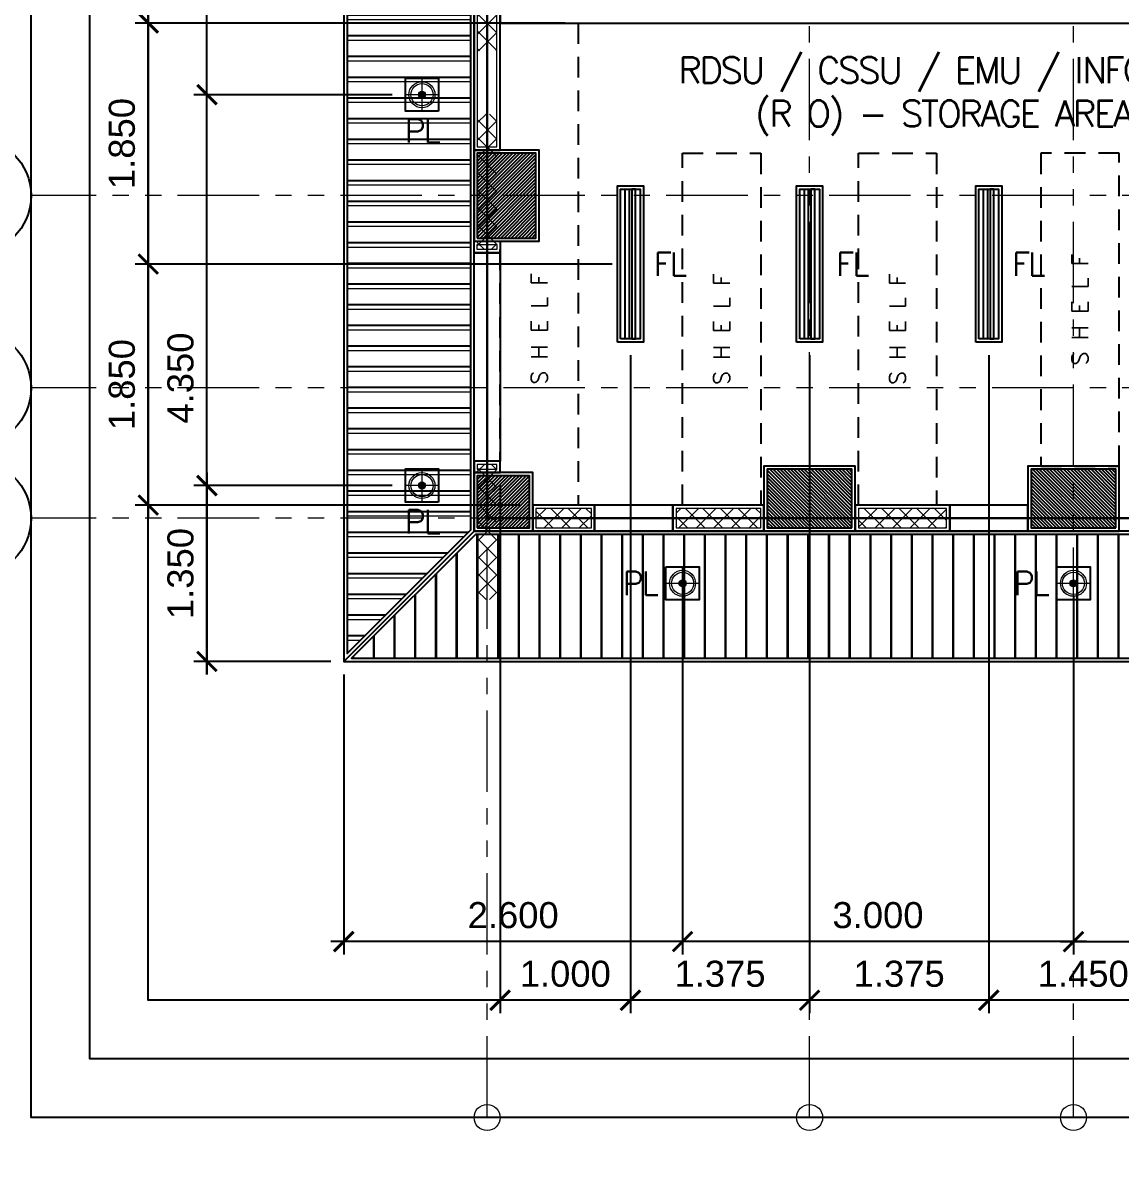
# Model space of a CAD drawing. Header units: metres. Extents: x -12400 to 1, y 0 to 106422.
# Drawn here: x -12166.52 to -12158.09, y 106331.7 to 106340.54 of the extents above; entities that cross this region are included whole.
import ezdxf
from ezdxf.enums import TextEntityAlignment as Align

# ---------------------------------------------------------------- set-up
doc = ezdxf.new("R2010")
doc.units = ezdxf.units.M
doc.header["$PDMODE"] = 35
for name, pattern in [('CENTER', [2, 1.25, -0.25, 0.25, -0.25]), ('HIDDEN2', [4.762499999999999, 3.175, -1.5875]), ('PHANTOM2', [1.25, 0.625, -0.125, 0.125, -0.125, 0.125, -0.125])]:
    doc.linetypes.add(name, pattern=pattern)
for name, color, linetype, lineweight in [('0.1', 1, 'Continuous', 9), ('A-DIM-100', 8, 'Continuous', 0), ('DIM 001', 251, 'Continuous', 13), ('HATCH', 250, 'Continuous', 5), ('LAYOUT', 1, 'Continuous', 20), ('LF 001', 51, 'Continuous', 20)]:
    doc.layers.add(name, color=color, linetype=linetype, lineweight=lineweight)
for name, color, linetype in [('E_FIX_LIGHT1', 2, 'Continuous'), ('lighting', 1, 'Continuous'), ('S-GRID', 155, 'Continuous'), ('stone', 15, 'Continuous'), ('txt', 2, 'Continuous'), ('WALL', 7, 'Continuous')]:
    doc.layers.add(name, color=color, linetype=linetype)
doc.layers.add('GUIDELINES', color=206, linetype='Continuous', plot=False)
doc.styles.add('DIMTXT-100', font='arial.ttf')
doc.styles.add('sans serif', font='sanssb__.ttf')
doc.styles.add('swis721', font='swiss.ttf')
doc.styles.add('T.25', font='romans.shx', dxfattribs={"height": 0.2})
doc.dimstyles.new('D-100', dxfattribs={"dimtxt": 0.2, "dimasz": 0.15, "dimexe": 0.1, "dimexo": 0.1, "dimgap": 0.1, "dimtad": 1, "dimdec": 3, "dimzin": 4, "dimdsep": 46, "dimtxsty": 'DIMTXT-100', "dimblk": 'ARCHTICK', "dimcen": 0.2, "dimdle": 0.1, "dimclrd": 8, "dimclre": 8, "dimclrt": 2, "dimadec": 0, "dimazin": 1, "dimtfac": 1, "dimtdec": 3, "dimtofl": 0, "dimtmove": 2, "dimatfit": 3, "dimfxl": 1, "dimarcsym": 0})
doc.dimstyles.new('DIM 200', dxfattribs={"dimtxt": 200, "dimasz": 1, "dimexe": 0, "dimexo": 40, "dimgap": 50, "dimtad": 1, "dimtoh": 1, "dimdec": 0, "dimlfac": 2, "dimtxsty": 'swis721', "dimblk": 'CIR', "dimcen": 0, "dimclrd": 155, "dimclre": 155, "dimclrt": 4, "dimadec": 0, "dimazin": 0, "dimtfac": 1, "dimtdec": 0, "dimtix": 1, "dimtmove": 1, "dimatfit": 3, "dimldrblk": 'CIR', "dimfxl": 0, "dimarcsym": 0})

# ---------------------------------------------------------------- blocks, each defined once
blk = doc.blocks.new('CIR')
at = {"color": 4}
blk.add_circle((0, 0), 50, dxfattribs=at)
blk = doc.blocks.new('grid_designation')
blk.add_circle((0, 500), 500)
at = {"color": 3, "style": 'sans serif'}
blk.add_attdef('A', text='', height=471, dxfattribs=at).set_placement((0, 500), align=Align.MIDDLE_CENTER)
blk = doc.blocks.new('A$C1B753C5A')
at = {"layer": 'WALL'}
h = blk.add_hatch(dxfattribs=at)
h.set_pattern_fill('ANSI31', color=250, scale=0.15)
h.set_pattern_definition([(45, (-1494.388102653662, 303.0677240852394), (-0.01325825214724777, 0.01325825214724777), [])])
h.paths.add_polyline_path([(0.4750000000001364, 0.6749999999999545), (0.02500000000009089, 0.6749999999999545), (0.02500000000009095, 0.02499999999997721), (0.4750000000001364, 0.02499999999997721)])
at = {"color": 7}
blk.add_lwpolyline([(0, 0), (0.5000000000002274, 0), (0.5000000000002274, 0.6999999999999318), (0, 0.6999999999999318)], close=True, dxfattribs=at)
at = {"layer": 'stone', "color": 5}
blk.add_lwpolyline([(0.02500000000009095, 0.02499999999997726), (0.4750000000001364, 0.02499999999997726), (0.4750000000001364, 0.6749999999999545), (0.02500000000009095, 0.6749999999999545)], close=True, dxfattribs=at)
blk = doc.blocks.new('COLUMNS2F')
at = {"layer": 'WALL'}
h = blk.add_hatch(dxfattribs=at)
h.set_pattern_fill('ANSI31', color=250, scale=0.15)
h.set_pattern_definition([(45, (-13657.4425179478, 106628.7176805967), (-0.01325825214724777, 0.01325825214724777), [])])
h.paths.add_polyline_path([(-12162.62941529414, 106326.0749565114), (-12163.02941529414, 106326.0749565114), (-12163.02941529414, 106325.6749565114), (-12162.62941529414, 106325.6749565114)])
at = {"color": 7}
blk.add_lwpolyline([(-12163.05441529414, 106325.6499565114), (-12162.60441529414, 106325.6499565114), (-12162.60441529414, 106326.0999565114), (-12163.05441529414, 106326.0999565114)], close=True, dxfattribs=at)
at = {"layer": 'stone', "color": 5}
blk.add_lwpolyline([(-12163.02941529414, 106325.6749565114), (-12162.62941529414, 106325.6749565114), (-12162.62941529414, 106326.0749565114), (-12163.02941529414, 106326.0749565114)], close=True, dxfattribs=at)
blk.add_blockref('A$C1B753C5A', (-12163.05441529414, 106327.8749565114))
at = {"rotation": 90}
for p in [(-12160.12941529414, 106325.6499565114), (-12158.10441529414, 106325.6499565114)]:
    blk.add_blockref('A$C1B753C5A', p, dxfattribs=at)
blk = doc.blocks.new('*U1225')
at = {"layer": 'HATCH'}
h = blk.add_hatch(dxfattribs=at)
h.set_pattern_fill('ANSI37', color=256, scale=0.03, angle=-180)
h.set_pattern_definition([(225, (0.7371153768098129, 0), (0.06735192090801863, -0.06735192090801868), []), (314.9999999999999, (0.7371153768098129, 0), (0.06735192090801868, 0.06735192090801861), [])])
h.paths.add_polyline_path([(0.762115376818544, 0.1749999999883585), (0.762115376818544, 0.02499999999417923), (1.79961537681527, 0.02499999999417923), (1.79961537681527, 0.1749999999883585)])
blk.add_lwpolyline([(0, 0.1999999999825377), (0, 0), (1.824615376809449, 0), (1.824615376809449, 0.1999999999825377)], close=True)
blk.add_lwpolyline([(0.02500000000873115, 0.1749999999883585), (0.02500000000873115, 0.02499999999417923), (1.79961537681527, 0.02499999999417923), (1.79961537681527, 0.1749999999883585)], close=True, dxfattribs=at)
blk = doc.blocks.new('*U613')
at = {"layer": 'HATCH'}
h = blk.add_hatch(dxfattribs=at)
h.set_pattern_fill('ANSI37', color=256, scale=0.03, angle=-180)
h.set_pattern_definition([(225, (-1.000384623513239, 0), (0.06735192090801863, -0.06735192090801868), []), (314.9999999999999, (-1.000384623513239, 0), (0.06735192090801868, 0.06735192090801861), [])])
h.paths.add_polyline_path([(-0.9753846235045076, 0.1749999999883585), (-0.9753846235045076, 0.02499999999417923), (0.06211537649221821, 0.02499999999417923), (0.06211537649221821, 0.1749999999883585)])
blk.add_lwpolyline([(0, 0.1999999999825377), (0, 0), (0.08711537648639744, 0), (0.08711537648639744, 0.1999999999825377)], close=True)
blk.add_lwpolyline([(0.02500000000873115, 0.1749999999883585), (0.02500000000873115, 0.02499999999417923), (0.06211537649221821, 0.02499999999417923), (0.06211537649221821, 0.1749999999883585)], close=True, dxfattribs=at)
blk = doc.blocks.new('*U1760')
at = {"layer": 'HATCH'}
h = blk.add_hatch(dxfattribs=at)
h.set_pattern_fill('ANSI37', color=256, scale=0.03, angle=-180)
h.set_pattern_definition([(225, (-0.6124999999766465, 0), (0.06735192090801863, -0.06735192090801868), []), (314.9999999999999, (-0.6124999999766465, 0), (0.06735192090801868, 0.06735192090801861), [])])
h.paths.add_polyline_path([(0.02500000000873115, 0.1749999999883585), (0.02500000000873115, 0.02499999999417923), (0.4500000000288104, 0.02499999999417923), (0.4500000000288104, 0.1749999999883585)])
blk.add_lwpolyline([(0, 0.1999999999825377), (0, 0), (0.4750000000229896, 0), (0.4750000000229896, 0.1999999999825377)], close=True)
blk.add_lwpolyline([(0.02500000000873115, 0.1749999999883585), (0.02500000000873115, 0.02499999999417923), (0.4500000000288104, 0.02499999999417923), (0.4500000000288104, 0.1749999999883585)], close=True, dxfattribs=at)
blk = doc.blocks.new('*U1025')
at = {"layer": 'HATCH'}
h = blk.add_hatch(dxfattribs=at)
h.set_pattern_fill('ANSI31', color=256, scale=0.015, angle=45)
h.set_pattern_definition([(90, (12098.87419102852, -106406.4165946045), (-0.04762500000000001, 0), [])])
h.paths.add_polyline_path([(6.512500000017099, 0.1499999999796273), (6.512500000017099, 0), (7.600000000016735, 0), (7.600000000016735, 0.1499999999796273)])
at = {"color": 3}
blk.add_lwpolyline([(7.600000000016735, 0), (7.600000000016735, 0.1499999999796273), (0, 0.1499999999796273), (0, 0)], close=True, dxfattribs=at)
blk = doc.blocks.new('*U1759')
at = {"layer": 'HATCH'}
h = blk.add_hatch(dxfattribs=at)
h.set_pattern_fill('ANSI37', color=256, scale=0.03, angle=-180)
h.set_pattern_definition([(225, (-0.3874999999763511, 0), (0.06735192090801863, -0.06735192090801868), []), (314.9999999999999, (-0.3874999999763511, 0), (0.06735192090801868, 0.06735192090801861), [])])
h.paths.add_polyline_path([(0.02500000000873115, 0.1749999999883585), (0.02500000000873115, 0.02499999999417923), (0.6750000000291058, 0.02499999999417923), (0.6750000000291058, 0.1749999999883585)])
blk.add_lwpolyline([(0, 0.1999999999825377), (0, 0), (0.700000000023285, 0), (0.700000000023285, 0.1999999999825377)], close=True)
blk.add_lwpolyline([(0.02500000000873115, 0.1749999999883585), (0.02500000000873115, 0.02499999999417923), (0.6750000000291058, 0.02499999999417923), (0.6750000000291058, 0.1749999999883585)], close=True, dxfattribs=at)
blk = doc.blocks.new('*U1743')
at = {"layer": 'HATCH'}
h = blk.add_hatch(dxfattribs=at)
h.set_pattern_fill('ANSI37', color=256, scale=0.03, angle=-180)
h.set_pattern_definition([(225, (-0.3624999999914839, 0), (0.06735192090801863, -0.06735192090801868), []), (314.9999999999999, (-0.3624999999914839, 0), (0.06735192090801868, 0.06735192090801861), [])])
h.paths.add_polyline_path([(0.02500000000873115, 0.1749999999883585), (0.02500000000873115, 0.02499999999417923), (0.700000000013973, 0.02499999999417923), (0.700000000013973, 0.1749999999883585)])
blk.add_lwpolyline([(0, 0.1999999999825377), (0, 0), (0.7250000000081522, 0), (0.7250000000081522, 0.1999999999825377)], close=True)
blk.add_lwpolyline([(0.02500000000873115, 0.1749999999883585), (0.02500000000873115, 0.02499999999417923), (0.700000000013973, 0.02499999999417923), (0.700000000013973, 0.1749999999883585)], close=True, dxfattribs=at)
blk = doc.blocks.new('A$Ce30c4869')
at = {"color": 1}
for points in [[(1.000000000007276, 3.137500000360887), (1.199999999971624, 3.137500000360887), (1.199999999971624, 1.537499998958083), (1.000000000007276, 1.537499998958083)], [(1.925000000001091, 0.9999999999854481), (2.525000000001455, 0.9999999999563443), (2.525000000001455, 1.199999999967986), (1.925000000001091, 1.19999999999709)], [(4.649999999979627, 0.9999999999854481), (5.249999999979991, 0.9999999999563443), (5.249999999979991, 1.199999999967986), (4.649999999979627, 1.19999999999709)]]:
    blk.add_lwpolyline(points, close=True, dxfattribs=at)
at = {"layer": 'GUIDELINES'}
for points in [[(1.100000000000364, 19.60000000000582), (10.10000000000036, 19.60000000000582), (10.10000000000036, 18.90000000000873), (18.10000000000036, 18.90000000000873), (18.10000000000036, 19.60000000000582), (27.10000000000036, 19.60000000000582), (27.10000000000036, 1.100000000005821), (18.10000000000036, 1.100000000005821), (18.10000000000036, 2.100000000122236), (10.10000000000036, 2.100000000122236), (10.10000000000036, 1.100000000005821), (1.100000000000364, 1.100000000005821)], [(10.10000000000218, 14.69999999999709), (10.10000000000036, 14.69999999999709), (10.10000000000036, 6.875), (10.10000000000036, 6.875), (10.10000000000036, 1.099999999991269), (1.100000000000364, 1.099999999991269), (1.100000000000364, 19.59999999999127), (10.10000000000036, 19.59999999999127)], [(10.10000000000036, 4.975000000020373), (10.10000000000036, 4.975000000020373), (10.10000000000036, 4.975000000020373), (1.099999999945794, 4.975000000020373), (1.100000000000364, 1.100000000005821), (10.10000000002947, 1.100000000005821)]]:
    blk.add_lwpolyline(points, close=True, dxfattribs=at)
for name, p in [('COLUMNS2F', (12164.05441529414, -106324.6499565114)), ('*U1025', (1.199999999982538, 4.900000000037835)), ('*U1760', (1.450000000000728, 1)), ('*U1759', (2.525000000001455, 1)), ('*U1743', (3.925000000017462, 1))]:
    blk.add_blockref(name, p)
at = {"rotation": 90}
for name, p in [('*U1225', (1.199999999989814, 3.925384623173159)), ('*U613', (1.199999999989814, 1.450384622468846))]:
    blk.add_blockref(name, p, dxfattribs=at)
at = {"xscale": -1.000000000000002, "rotation": 90}
blk.add_blockref('*U613', (1.199999999989814, 3.224615376850124), dxfattribs=at)
blk = doc.blocks.new('L1')
at = {"layer": 'LF 001', "lineweight": 20, "ltscale": 1500}
h = blk.add_hatch(color=256, dxfattribs=at)
edge = h.paths.add_edge_path()
edge.add_arc((1.13686837721616e-13, -1.13686837721616e-13), 0.0318958546358772, 0, 360)
at = {"layer": 'LF 001', "color": 76, "lineweight": 18, "ltscale": 1500}
for points in [[(1.13686837721616e-13, 0.1499999999997499), (1.13686837721616e-13, -0.1500000000000909)], [(-0.1499999999999773, -1.13686837721616e-13), (0.1500000000000909, -1.13686837721616e-13)]]:
    blk.add_lwpolyline(points, dxfattribs=at)
at = {"layer": 'LF 001', "ltscale": 1500}
blk.add_lwpolyline([(-0.09999999999990905, -1.13686837721616e-13, -1), (0.1000000000000227, -1.13686837721616e-13, -1)], format="xyb", close=True, dxfattribs=at)
at = {"layer": 'LF 001', "lineweight": 20, "ltscale": 1500}
blk.add_circle((1.13686837721616e-13, -1.13686837721616e-13), 0.0318958546358772, dxfattribs=at)
blk = doc.blocks.new('LO')
at = {"layer": 'LAYOUT', "xscale": 1000, "yscale": 1000, "zscale": 1000}
blk.add_blockref('L1', (0, 0), dxfattribs=at)
blk = doc.blocks.new('*U1960')
at = {"layer": 'LF 001', "ltscale": 1500}
blk.add_circle((0, -3.995415109869782e-14), 0.0998520709958535, dxfattribs=at)
at = {"layer": 'lighting', "xscale": 0.0008492979043710491, "yscale": 0.0008492979043710491, "zscale": 0.0008492979043710491}
blk.add_blockref('LO', (0, -3.995415109869782e-14), dxfattribs=at)
blk = doc.blocks.new('LEDPENDANTLT')
at = {"color": 1}
for points in [[(0, 0.1999999999970896), (1.200000000000728, 0.1999999999970896), (1.200000000000728, 0), (0, 0)], [(0.02499999999417923, 0.1750000000029104), (1.175000000006548, 0.1750000000029104), (1.175000000006548, 0.02499999999417923), (0.02499999999417923, 0.02499999999417923)]]:
    blk.add_lwpolyline(points, close=True, dxfattribs=at)
at = {"color": 2}
for points in [[(1.174999999995634, 0.1100000000005821), (0.02499999999417923, 0.1100000000005821), (0.02499999999417923, 0.1399999999994179), (1.174999999995634, 0.1399999999994179)], [(1.174999999995634, 0.09000000001105946), (0.02499999999417923, 0.09000000001105946), (0.02499999999417923, 0.06000000001222361), (1.174999999995634, 0.06000000001222361)]]:
    blk.add_lwpolyline(points, close=True, dxfattribs=at)
blk = doc.blocks.new('A$C1aea4ed3')
h = blk.add_hatch()
h.set_pattern_fill('ANSI31', color=8, scale=0.05, angle=135)
h.set_pattern_definition([(180, (12129.21296792572, -106290.2629166174), (-1.387778780781446e-17, -0.15875), [])])
h.paths.add_polyline_path([(0.9750000000058208, 19.68964466091711), (0.02499999999417923, 20.63964466092875), (0.02499999999417923, 0.06035533903923351), (0.9750000000094587, 1.010355339050875)])
h = blk.add_hatch()
h.set_pattern_fill('ANSI31', color=8, scale=0.05, angle=45)
h.set_pattern_definition([(90, (12129.21296792572, -106290.2629166174), (-0.15875, 0), [])])
h.paths.add_polyline_path([(10.17500000000655, 0.9750000000058208), (1.01035533905997, 0.9749999999912689), (0.06035533904650947, 0.02499999999417923), (10.17500000000655, 0.02499999999417923)])
at = {"color": 1}
for points in [[(1, 19.69999999998254), (0, 20.69999999998254), (0, 0), (1.000000000003638, 0.9999999999854481)], [(0.7273946856657858, 4.222605314353132), (0.4726053143531317, 4.22260531433858), (0.4726053143531317, 4.477394685629406), (0.7273946856657858, 4.477394685643958)], [(0.7273946856657858, 1.222605314367684), (0.4726053143531317, 1.222605314353132), (0.4726053143531317, 1.477394685643958), (0.7273946856657858, 1.47739468565851)], [(2.472605314345856, 0.727394685629406), (2.72739468565851, 0.7273946856439579), (2.72739468565851, 0.4726053143531317), (2.472605314345856, 0.4726053143385798)], [(5.472605314345856, 0.727394685629406), (5.72739468565851, 0.7273946856439579), (5.72739468565851, 0.4726053143531317), (5.472605314345856, 0.4726053143385798)]]:
    blk.add_lwpolyline(points, close=True, dxfattribs=at)
at = {"color": 8}
for points in [[(0.9750000000058208, 19.68964466091711), (0.02499999999417923, 20.63964466092875), (0.02499999999417923, 0.06035533903923351), (0.9750000000094587, 1.010355339050875)], [(10.17500000000655, 0.9750000000058208), (1.01035533905997, 0.9749999999912689), (0.06035533904650947, 0.02499999999417923), (10.17500000000655, 0.02499999999417923)]]:
    blk.add_lwpolyline(points, close=True, dxfattribs=at)
at = {"color": 1, "linetype": 'HIDDEN2', "ltscale": 0.05}
for points in [[(1.199999999971624, 3.224999999627471), (1.499999999992724, 3.224999999627471), (1.499999999992724, 3.924999999624561), (1.199999999971624, 3.924999999624561), (1.199999999971624, 4.899999999644933), (1.799999999971988, 4.899999999644933), (1.799999999971988, 1.19999999961874), (1.449999999993452, 1.19999999961874), (1.449999999993452, 1.449999999633292), (1.199999999971624, 1.449999999633292)], [(2.600000000002183, 3.900000000023283), (3.200000000002547, 3.900000000023283), (3.200000000002547, 1.200000000011642), (2.600000000002183, 1.200000000011642)], [(3.950000000000728, 3.900000000023283), (4.550000000001091, 3.900000000023283), (4.550000000001091, 1.200000000011642), (3.950000000000728, 1.200000000011642)], [(5.950000000000728, 1.500000000014552), (5.950000000000728, 3.900000000023283), (5.350000000000364, 3.900000000023283), (5.350000000000364, 1.5), (5.950000000000728, 1.5), (5.950000000000728, 1.500000000014552), (5.950000000000728, 1.500000000014552)]]:
    blk.add_lwpolyline(points, close=True, dxfattribs=at)
at = {"color": 1}
blk.add_lwpolyline([(10.20000000000073, 1), (1.000000000003638, 0.9999999999854481), (0, 0), (10.20000000000073, 0), (10.20000000000073, 1)], dxfattribs=at)
at = {"rotation": 90}
for p in [(2.300000000001091, 2.449999999691499), (3.675000000001091, 2.449999999691499), (5.049999999999272, 2.449999999691499)]:
    blk.add_blockref('LEDPENDANTLT', p, dxfattribs=at)
at = {"layer": 'E_FIX_LIGHT1'}
for p, rotation in [((0.6000000000094587, 4.349999999991269), 270), ((0.6000000000094587, 1.350000000005821), 270), ((2.600000000002183, 0.5999999999912689), 90), ((5.600000000002183, 0.5999999999912689), 90)]:
    blk.add_blockref('*U1960', p, dxfattribs=dict(at, rotation=rotation))
at = {"layer": '0.1', "color": 2, "char_height": 0.125, "attachment_point": 5, "rotation": 89.99999999999993, "style": 'T.25'}
for insert in [(5.649714405215491, 2.700000000026193), (1.499999999970896, 2.55250540918496), (2.899714405215491, 2.550000000017462), (4.249714405215855, 2.550000000017462)]:
    blk.add_mtext_dynamic_manual_height_columns('{\\C3;S H E L F}', width=1.286489697929028, gutter_width=1, heights=[0], dxfattribs=dict(at, insert=insert))
at = {"layer": 'txt', "color": 6, "linetype": 'Continuous', "char_height": 0.18, "attachment_point": 5, "style": 'T.25'}
for s, insert in [('{\\T0.9;PL}', (0.6000000000094587, 4.072605314344401)), ('{\\T0.9;FL}', (2.500000000001819, 3.049999999682768)), ('{\\T0.9;FL}', (3.900000000001455, 3.049999999682768)), ('{\\T0.9;FL}', (5.25, 3.049999999682768)), ('{\\T0.9;PL}', (0.6000000000094587, 1.072605314344401)), ('{\\T0.9;PL}', (2.272605314345128, 0.5999999999767169)), ('{\\T0.9;PL}', (5.272605314345128, 0.5999999999767169))]:
    blk.add_mtext_dynamic_manual_height_columns(s, width=0.6453045245441018, gutter_width=0.001, heights=[0], dxfattribs=dict(at, insert=insert))
blk = doc.blocks.new('_ArchTick')
at = {"color": 0, "linetype": 'ByBlock', "const_width": 0.15}
blk.add_lwpolyline([(-0.5, -0.5), (0.5, 0.5)], dxfattribs=at)
blk = doc.blocks.new('*D1359')
at = {"layer": 'DEFPOINTS', "color": 0, "transparency": 16777216}
for p in [(-12159.10441563763, 106338.0865394429), (-12157.65441563763, 106338.0865394429), (-12159.10441563763, 106333.0365394432)]:
    blk.add_point(p, dxfattribs=at)
at = {"layer": 'DIM 001', "color": 8, "lineweight": -2, "transparency": 16777216}
for p, q in [((-12159.10441563763, 106337.9865394429), (-12159.10441563763, 106332.9365394432)), ((-12157.65441563763, 106337.9865394429), (-12157.65441563763, 106332.9365394432)), ((-12157.55441563763, 106333.0365394432), (-12159.20441563763, 106333.0365394432))]:
    blk.add_line(p, q, dxfattribs=at)
at = {"layer": 'DIM 001', "color": 8, "lineweight": -2, "transparency": 16777216, "xscale": 0.15, "yscale": 0.15, "zscale": 0.15, "rotation": 180}
blk.add_blockref('_ArchTick', (-12159.10441563763, 106333.0365394432), dxfattribs=at)
at = {"layer": 'DIM 001', "color": 8, "lineweight": -2, "transparency": 16777216, "xscale": 0.15, "yscale": 0.15, "zscale": 0.15}
blk.add_blockref('_ArchTick', (-12157.65441563763, 106333.0365394432), dxfattribs=at)
at = {"layer": 'DIM 001', "color": 2, "transparency": 16777216, "insert": (-12158.37941563763, 106333.2386540408), "char_height": 0.2, "attachment_point": 5, "style": 'DIMTXT-100'}
blk.add_mtext('1.450', dxfattribs=at)
blk = doc.blocks.new('*D1360')
at = {"layer": 'DEFPOINTS', "color": 0, "transparency": 16777216}
for p in [(-12160.47941563763, 106338.0865394429), (-12159.10441563763, 106338.0865394429), (-12160.47941563763, 106333.0365394432)]:
    blk.add_point(p, dxfattribs=at)
at = {"layer": 'DIM 001', "color": 8, "lineweight": -2, "transparency": 16777216}
for p, q in [((-12160.47941563763, 106337.9865394429), (-12160.47941563763, 106332.9365394432)), ((-12159.10441563763, 106337.9865394429), (-12159.10441563763, 106332.9365394432)), ((-12159.00441563763, 106333.0365394432), (-12160.57941563763, 106333.0365394432))]:
    blk.add_line(p, q, dxfattribs=at)
at = {"layer": 'DIM 001', "color": 8, "lineweight": -2, "transparency": 16777216, "xscale": 0.15, "yscale": 0.15, "zscale": 0.15, "rotation": 180}
blk.add_blockref('_ArchTick', (-12160.47941563763, 106333.0365394432), dxfattribs=at)
at = {"layer": 'DIM 001', "color": 8, "lineweight": -2, "transparency": 16777216, "xscale": 0.15, "yscale": 0.15, "zscale": 0.15}
blk.add_blockref('_ArchTick', (-12159.10441563763, 106333.0365394432), dxfattribs=at)
at = {"layer": 'DIM 001', "color": 2, "transparency": 16777216, "insert": (-12159.79191563763, 106333.2387222536), "char_height": 0.2, "attachment_point": 5, "style": 'DIMTXT-100'}
blk.add_mtext('1.375', dxfattribs=at)
blk = doc.blocks.new('*D1361')
at = {"layer": 'DEFPOINTS', "color": 0, "transparency": 16777216}
for p in [(-12161.85441563763, 106338.0865394429), (-12160.47941563763, 106338.0865394429), (-12161.85441563763, 106333.0365394432)]:
    blk.add_point(p, dxfattribs=at)
at = {"layer": 'DIM 001', "color": 8, "lineweight": -2, "transparency": 16777216}
for p, q in [((-12161.85441563763, 106337.9865394429), (-12161.85441563763, 106332.9365394432)), ((-12160.47941563763, 106337.9865394429), (-12160.47941563763, 106332.9365394432)), ((-12160.37941563763, 106333.0365394432), (-12161.95441563763, 106333.0365394432))]:
    blk.add_line(p, q, dxfattribs=at)
at = {"layer": 'DIM 001', "color": 8, "lineweight": -2, "transparency": 16777216, "xscale": 0.15, "yscale": 0.15, "zscale": 0.15, "rotation": 180}
blk.add_blockref('_ArchTick', (-12161.85441563763, 106333.0365394432), dxfattribs=at)
at = {"layer": 'DIM 001', "color": 8, "lineweight": -2, "transparency": 16777216, "xscale": 0.15, "yscale": 0.15, "zscale": 0.15}
blk.add_blockref('_ArchTick', (-12160.47941563763, 106333.0365394432), dxfattribs=at)
at = {"layer": 'DIM 001', "color": 2, "transparency": 16777216, "insert": (-12161.16691563763, 106333.2387222536), "char_height": 0.2, "attachment_point": 5, "style": 'DIMTXT-100'}
blk.add_mtext('1.375', dxfattribs=at)
blk = doc.blocks.new('*D1362')
at = {"layer": 'DEFPOINTS', "color": 0, "transparency": 16777216}
for p in [(-12161.85441563763, 106338.0865394429), (-12162.85441563764, 106337.0865394428), (-12162.85441563764, 106333.0365394432)]:
    blk.add_point(p, dxfattribs=at)
at = {"layer": 'DIM 001', "color": 8, "lineweight": -2, "transparency": 16777216}
for p, q in [((-12161.85441563763, 106337.9865394429), (-12161.85441563763, 106332.9365394432)), ((-12162.85441563764, 106336.9865394428), (-12162.85441563764, 106332.9365394432)), ((-12161.75441563763, 106333.0365394432), (-12162.95441563765, 106333.0365394432))]:
    blk.add_line(p, q, dxfattribs=at)
at = {"layer": 'DIM 001', "color": 8, "lineweight": -2, "transparency": 16777216, "xscale": 0.15, "yscale": 0.15, "zscale": 0.15, "rotation": 180}
blk.add_blockref('_ArchTick', (-12162.85441563764, 106333.0365394432), dxfattribs=at)
at = {"layer": 'DIM 001', "color": 8, "lineweight": -2, "transparency": 16777216, "xscale": 0.15, "yscale": 0.15, "zscale": 0.15}
blk.add_blockref('_ArchTick', (-12161.85441563763, 106333.0365394432), dxfattribs=at)
at = {"layer": 'DIM 001', "color": 2, "transparency": 16777216, "insert": (-12162.35441563764, 106333.2386540408), "char_height": 0.2, "attachment_point": 5, "style": 'DIMTXT-100'}
blk.add_mtext('1.000', dxfattribs=at)
blk = doc.blocks.new('*D1363')
at = {"layer": 'DEFPOINTS', "color": 0, "transparency": 16777216}
for p in [(-12162.25441563767, 106340.5365394433), (-12165.55441563765, 106338.6865394429), (-12161.89441563764, 106338.6865394429)]:
    blk.add_point(p, dxfattribs=at)
at = {"layer": 'DIM 001', "color": 8, "lineweight": -2, "transparency": 16777216}
for p, q in [((-12165.55441563765, 106340.6365394433), (-12165.55441563765, 106338.5865394429)), ((-12162.35441563767, 106340.5365394433), (-12165.65441563765, 106340.5365394433)), ((-12161.99441563764, 106338.6865394429), (-12165.65441563765, 106338.6865394429))]:
    blk.add_line(p, q, dxfattribs=at)
at = {"layer": 'DIM 001', "color": 8, "lineweight": -2, "transparency": 16777216, "xscale": 0.15, "yscale": 0.15, "zscale": 0.15}
for p, rotation in [((-12165.55441563765, 106340.5365394433), 90), ((-12165.55441563765, 106338.6865394429), 270)]:
    blk.add_blockref('_ArchTick', p, dxfattribs=dict(at, rotation=rotation))
at = {"layer": 'DIM 001', "color": 2, "transparency": 16777216, "insert": (-12165.75653023516, 106339.6115394431), "char_height": 0.2, "attachment_point": 5, "rotation": 90, "style": 'DIMTXT-100'}
blk.add_mtext('1.850', dxfattribs=at)
blk = doc.blocks.new('*D1364')
at = {"layer": 'DEFPOINTS', "color": 0, "transparency": 16777216}
for p in [(-12161.89441563764, 106338.6865394429), (-12165.55441563765, 106336.8365394429), (-12162.60441563764, 106336.8365394429)]:
    blk.add_point(p, dxfattribs=at)
at = {"layer": 'DIM 001', "color": 8, "lineweight": -2, "transparency": 16777216}
for p, q in [((-12165.55441563765, 106338.786539443), (-12165.55441563765, 106336.7365394429)), ((-12161.99441563764, 106338.6865394429), (-12165.65441563765, 106338.6865394429)), ((-12162.70441563765, 106336.8365394429), (-12165.65441563765, 106336.8365394429))]:
    blk.add_line(p, q, dxfattribs=at)
at = {"layer": 'DIM 001', "color": 8, "lineweight": -2, "transparency": 16777216, "xscale": 0.15, "yscale": 0.15, "zscale": 0.15}
for p, rotation in [((-12165.55441563765, 106338.6865394429), 90), ((-12165.55441563765, 106336.8365394429), 270)]:
    blk.add_blockref('_ArchTick', p, dxfattribs=dict(at, rotation=rotation))
at = {"layer": 'DIM 001', "color": 2, "transparency": 16777216, "insert": (-12165.75653023517, 106337.7615394429), "char_height": 0.2, "attachment_point": 5, "rotation": 90, "style": 'DIMTXT-100'}
blk.add_mtext('1.850', dxfattribs=at)
blk = doc.blocks.new('*D1339')
at = {"layer": 'DEFPOINTS', "color": 0, "transparency": 16777216}
for p in [(-12158.45441563763, 106336.1091447576), (-12155.45441563763, 106336.1091447575), (-12155.45441563763, 106333.4865394432)]:
    blk.add_point(p, dxfattribs=at)
at = {"layer": 'DIM 001', "color": 8, "lineweight": -2, "transparency": 16777216}
for p, q in [((-12158.45441563763, 106336.0091447576), (-12158.45441563763, 106333.3865394432)), ((-12155.45441563763, 106336.0091447575), (-12155.45441563763, 106333.3865394432)), ((-12158.55441563763, 106333.4865394432), (-12155.35441563763, 106333.4865394432))]:
    blk.add_line(p, q, dxfattribs=at)
at = {"layer": 'DIM 001', "color": 8, "lineweight": -2, "transparency": 16777216, "xscale": 0.15, "yscale": 0.15, "zscale": 0.15, "rotation": 180}
blk.add_blockref('_ArchTick', (-12158.45441563763, 106333.4865394432), dxfattribs=at)
at = {"layer": 'DIM 001', "color": 8, "lineweight": -2, "transparency": 16777216, "xscale": 0.15, "yscale": 0.15, "zscale": 0.15}
blk.add_blockref('_ArchTick', (-12155.45441563763, 106333.4865394432), dxfattribs=at)
at = {"layer": 'DIM 001', "color": 2, "transparency": 16777216, "insert": (-12156.95441563763, 106333.6887222536), "char_height": 0.2, "attachment_point": 5, "style": 'DIMTXT-100'}
blk.add_mtext('3.000', dxfattribs=at)
blk = doc.blocks.new('*D1340')
at = {"layer": 'DEFPOINTS', "color": 0, "transparency": 16777216}
for p in [(-12161.45441563763, 106336.2365394432), (-12158.45441563763, 106336.2365394432), (-12161.45441563763, 106333.4865394432)]:
    blk.add_point(p, dxfattribs=at)
at = {"layer": 'DIM 001', "color": 8, "lineweight": -2, "transparency": 16777216}
for p, q in [((-12161.45441563763, 106336.1365394432), (-12161.45441563763, 106333.3865394432)), ((-12158.45441563763, 106336.1365394432), (-12158.45441563763, 106333.3865394432)), ((-12158.35441563763, 106333.4865394432), (-12161.55441563763, 106333.4865394432))]:
    blk.add_line(p, q, dxfattribs=at)
at = {"layer": 'DIM 001', "color": 8, "lineweight": -2, "transparency": 16777216, "xscale": 0.15, "yscale": 0.15, "zscale": 0.15, "rotation": 180}
blk.add_blockref('_ArchTick', (-12161.45441563763, 106333.4865394432), dxfattribs=at)
at = {"layer": 'DIM 001', "color": 8, "lineweight": -2, "transparency": 16777216, "xscale": 0.15, "yscale": 0.15, "zscale": 0.15}
blk.add_blockref('_ArchTick', (-12158.45441563763, 106333.4865394432), dxfattribs=at)
at = {"layer": 'DIM 001', "color": 2, "transparency": 16777216, "insert": (-12159.95441563763, 106333.6887222536), "char_height": 0.2, "attachment_point": 5, "style": 'DIMTXT-100'}
blk.add_mtext('3.000', dxfattribs=at)
blk = doc.blocks.new('*D1257')
at = {"layer": 'DEFPOINTS', "color": 0, "transparency": 16777216}
for p in [(-12161.45441563763, 106336.2365394432), (-12164.05441563763, 106335.6365394432), (-12164.05441563763, 106333.4865394432)]:
    blk.add_point(p, dxfattribs=at)
at = {"layer": 'DIM 001', "color": 8, "lineweight": -2, "transparency": 16777216}
for p, q in [((-12161.45441563763, 106336.1365394432), (-12161.45441563763, 106333.3865394432)), ((-12164.05441563763, 106335.5365394432), (-12164.05441563763, 106333.3865394432)), ((-12161.35441563763, 106333.4865394432), (-12164.15441563763, 106333.4865394432))]:
    blk.add_line(p, q, dxfattribs=at)
at = {"layer": 'DIM 001', "color": 8, "lineweight": -2, "transparency": 16777216, "xscale": 0.15, "yscale": 0.15, "zscale": 0.15, "rotation": 180}
blk.add_blockref('_ArchTick', (-12164.05441563763, 106333.4865394432), dxfattribs=at)
at = {"layer": 'DIM 001', "color": 8, "lineweight": -2, "transparency": 16777216, "xscale": 0.15, "yscale": 0.15, "zscale": 0.15}
blk.add_blockref('_ArchTick', (-12161.45441563763, 106333.4865394432), dxfattribs=at)
at = {"layer": 'DIM 001', "color": 2, "transparency": 16777216, "insert": (-12162.75441563763, 106333.6886540408), "char_height": 0.2, "attachment_point": 5, "style": 'DIMTXT-100'}
blk.add_mtext('2.600', dxfattribs=at)
blk = doc.blocks.new('*D1353')
at = {"layer": 'DEFPOINTS', "color": 0, "transparency": 16777216}
for p in [(-12163.58181032329, 106336.9865394433), (-12165.10441563766, 106335.6365394433), (-12164.05441563764, 106335.6365394433)]:
    blk.add_point(p, dxfattribs=at)
at = {"layer": 'DIM 001', "color": 8, "lineweight": -2, "transparency": 16777216}
for p, q in [((-12165.10441563766, 106337.0865394433), (-12165.10441563766, 106335.5365394433)), ((-12163.68181032329, 106336.9865394433), (-12165.20441563766, 106336.9865394433)), ((-12164.15441563764, 106335.6365394433), (-12165.20441563766, 106335.6365394433))]:
    blk.add_line(p, q, dxfattribs=at)
at = {"layer": 'DIM 001', "color": 8, "lineweight": -2, "transparency": 16777216, "xscale": 0.15, "yscale": 0.15, "zscale": 0.15}
for p, rotation in [((-12165.10441563766, 106336.9865394433), 90), ((-12165.10441563766, 106335.6365394433), 270)]:
    blk.add_blockref('_ArchTick', p, dxfattribs=dict(at, rotation=rotation))
at = {"layer": 'DIM 001', "color": 2, "transparency": 16777216, "insert": (-12165.30659844799, 106336.3115394432), "char_height": 0.2, "attachment_point": 5, "rotation": 90, "style": 'DIMTXT-100'}
blk.add_mtext('1.350', dxfattribs=at)
blk = doc.blocks.new('*D1354')
at = {"layer": 'DEFPOINTS', "color": 0, "transparency": 16777216}
for p in [(-12165.10441563766, 106339.9865394433), (-12163.58181032329, 106339.9865394433), (-12164.05441563764, 106335.6365394433)]:
    blk.add_point(p, dxfattribs=at)
at = {"layer": 'DIM 001', "color": 8, "lineweight": -2, "transparency": 16777216}
for p, q in [((-12165.10441563766, 106335.5365394433), (-12165.10441563766, 106340.0865394433)), ((-12163.68181032329, 106339.9865394433), (-12165.20441563767, 106339.9865394433)), ((-12164.15441563764, 106335.6365394433), (-12165.20441563767, 106335.6365394433))]:
    blk.add_line(p, q, dxfattribs=at)
at = {"layer": 'DIM 001', "color": 8, "lineweight": -2, "transparency": 16777216, "xscale": 0.15, "yscale": 0.15, "zscale": 0.15}
for p, rotation in [((-12165.10441563766, 106339.9865394433), 90), ((-12165.10441563766, 106335.6365394433), 270)]:
    blk.add_blockref('_ArchTick', p, dxfattribs=dict(at, rotation=rotation))
at = {"layer": 'DIM 001', "color": 2, "transparency": 16777216, "insert": (-12165.306598448, 106337.8115394432), "char_height": 0.2, "attachment_point": 5, "rotation": 90, "style": 'DIMTXT-100'}
blk.add_mtext('4.350', dxfattribs=at)
blk = doc.blocks.new('*D1355')
at = {"layer": 'DEFPOINTS', "color": 0, "transparency": 16777216}
for p in [(-12165.10441563768, 106342.9865394433), (-12163.58181032329, 106342.9865394433), (-12163.58181032329, 106339.9865394433)]:
    blk.add_point(p, dxfattribs=at)
at = {"layer": 'DIM 001', "color": 8, "lineweight": -2, "transparency": 16777216}
for p, q in [((-12165.10441563768, 106339.8865394433), (-12165.10441563768, 106343.0865394433)), ((-12163.68181032329, 106342.9865394433), (-12165.20441563768, 106342.9865394433)), ((-12163.68181032329, 106339.9865394433), (-12165.20441563768, 106339.9865394433))]:
    blk.add_line(p, q, dxfattribs=at)
at = {"layer": 'DIM 001', "color": 8, "lineweight": -2, "transparency": 16777216, "xscale": 0.15, "yscale": 0.15, "zscale": 0.15}
for p, rotation in [((-12165.10441563768, 106342.9865394433), 90), ((-12165.10441563768, 106339.9865394433), 270)]:
    blk.add_blockref('_ArchTick', p, dxfattribs=dict(at, rotation=rotation))
at = {"layer": 'DIM 001', "color": 2, "transparency": 16777216, "insert": (-12165.30659844801, 106341.4865394432), "char_height": 0.2, "attachment_point": 5, "rotation": 90, "style": 'DIMTXT-100'}
blk.add_mtext('3.000', dxfattribs=at)
blk = doc.blocks.new('*D1524')
at = {"layer": 'DEFPOINTS', "color": 0, "transparency": 16777216}
for p in [(-12298.64187663414, 106345.9544916112), (-12298.64187663414, 106345.9544916112), (0.5999999999949068, 0.07500000001164153)]:
    blk.add_point(p, dxfattribs=at)
at = {"layer": 'DIM 001', "color": 8, "lineweight": -2, "transparency": 16777216}
for p, q in [((0.5999999999949068, 0.1750000000116415), (0.6000000000014186, 106346.0544916112)), ((0.7000000000014186, 106345.9544916112), (-12298.74187663415, 106345.9544916112))]:
    blk.add_line(p, q, dxfattribs=at)
at = {"layer": 'DIM 001', "color": 8, "lineweight": -2, "transparency": 16777216, "xscale": 0.15, "yscale": 0.15, "zscale": 0.15, "rotation": 180}
blk.add_blockref('_ArchTick', (-12298.64187663414, 106345.9544916112), dxfattribs=at)
at = {"layer": 'DIM 001', "color": 8, "lineweight": -2, "transparency": 16777216, "xscale": 0.15, "yscale": 0.15, "zscale": 0.15}
blk.add_blockref('_ArchTick', (0.6000000000014186, 106345.9544916112), dxfattribs=at)
at = {"layer": 'DIM 001', "color": 2, "transparency": 16777216, "insert": (-6149.020938317071, 106346.1566062088), "char_height": 0.2, "attachment_point": 5, "style": 'DIMTXT-100'}
blk.add_mtext('12299.242', dxfattribs=at)
blk = doc.blocks.new('GRID1')
at = {"layer": 'S-GRID', "color": 155, "linetype": 'CENTER'}
ref = blk.add_blockref('grid_designation', (-12164.20441529414, 106391.3952236537), dxfattribs=dict(at, xscale=0.0009000000000000002, yscale=0.0009000000000000002, zscale=0.0009000000000000002))
ref.add_attrib('A', 'F', dxfattribs={"layer": '0', "color": 3, "height": 0.45, "style": 'sans serif'}).set_placement((-12164.20441529414, 106391.8452236537), align=Align.MIDDLE_CENTER)
ref = blk.add_blockref('grid_designation', (-12164.20441529411, 106389.9202236538), dxfattribs=dict(at, xscale=0.0009000000000000002, yscale=0.0009000000000000002, zscale=0.0009000000000000002))
ref.add_attrib('A', 'G', dxfattribs={"layer": '0', "color": 3, "height": 0.45, "style": 'sans serif'}).set_placement((-12164.20441529411, 106390.3702236538), align=Align.MIDDLE_CENTER)
ref = blk.add_blockref('grid_designation', (-12164.20441529414, 106388.9202236537), dxfattribs=dict(at, xscale=0.0009000000000000002, yscale=0.0009000000000000002, zscale=0.0009000000000000002))
ref.add_attrib('A', 'H', dxfattribs={"layer": '0', "color": 3, "height": 0.45, "style": 'sans serif'}).set_placement((-12164.20441529414, 106389.3702236537), align=Align.MIDDLE_CENTER)
at = {"color": 6, "linetype": 'PHANTOM2'}
for points in [[(-12160.25441529414, 106384.7702236537), (-12160.25441529414, 106412.5702236537)], [(-12157.77941529414, 106384.7702236537), (-12157.77941529414, 106412.5702236537)], [(-12155.75441529414, 106384.7702236537), (-12155.75441529414, 106412.5702236537)], [(-12130.75441529413, 106391.8452236537), (-12163.75441529414, 106391.8452236537)], [(-12130.7544152941, 106390.3702236538), (-12163.75441529411, 106390.3702236538)], [(-12130.75441529413, 106389.3702236537), (-12163.75441529414, 106389.3702236537)]]:
    blk.add_leader(points, dimstyle='DIM 200', override={"dimasz": 0.002, "dimgap": 60, "dimtad": 0}, dxfattribs=at)

msp = doc.modelspace()

# ---------------------------------------------------------------- hatches: boundary and pattern name
at = {"layer": 'HATCH'}
h = msp.add_hatch(dxfattribs=at)
h.set_pattern_fill('ANSI31', color=8, scale=0.05, angle=135)
h.set_pattern_definition([(180, (-34.84144771191859, 45.37362282576214), (-1.387778780781446e-17, -0.15875), [])])
h.paths.add_polyline_path([(-12163.07941563763, 106355.3261841041), (-12164.02941563764, 106356.2761841041), (-12164.02941563764, 106335.6968947822), (-12163.07941563763, 106336.6468947823)])
h = msp.add_hatch(dxfattribs=at)
h.set_pattern_fill('ANSI31', color=8, scale=0.05, angle=45)
h.set_pattern_definition([(90, (-34.84144771191859, 45.37362282576214), (-0.15875, 0), [])])
h.paths.add_polyline_path([(-12153.87941563763, 106336.6115394432), (-12163.04406029857, 106336.6115394432), (-12163.99406029859, 106335.6615394432), (-12153.87941563763, 106335.6615394432)])

# ---------------------------------------------------------------- linework, layer by layer
at = {"color": 1}
for points in [[(-12163.05441563763, 106355.3365394432), (-12164.05441563763, 106356.3365394432), (-12164.05441563763, 106335.6365394432), (-12163.05441563763, 106336.6365394432)], [(-12163.32702095197, 106339.8591447576), (-12163.58181032328, 106339.8591447575), (-12163.58181032328, 106340.1139341288), (-12163.32702095197, 106340.1139341289)], [(-12163.32702095197, 106336.8591447576), (-12163.58181032328, 106336.8591447576), (-12163.58181032328, 106337.1139341289), (-12163.32702095197, 106337.1139341289)], [(-12161.58181032329, 106336.3639341288), (-12161.32702095198, 106336.3639341289), (-12161.32702095198, 106336.1091447576), (-12161.58181032329, 106336.1091447575)], [(-12158.58181032329, 106336.3639341288), (-12158.32702095198, 106336.3639341289), (-12158.32702095198, 106336.1091447576), (-12158.58181032329, 106336.1091447575)]]:
    msp.add_lwpolyline(points, close=True, dxfattribs=at)
at = {"color": 8}
for points in [[(-12163.07941563763, 106355.3261841041), (-12164.02941563764, 106356.2761841041), (-12164.02941563764, 106335.6968947822), (-12163.07941563763, 106336.6468947823)], [(-12153.87941563763, 106336.6115394432), (-12163.04406029857, 106336.6115394432), (-12163.99406029859, 106335.6615394432), (-12153.87941563763, 106335.6615394432)]]:
    msp.add_lwpolyline(points, close=True, dxfattribs=at)
at = {"color": 1, "linetype": 'HIDDEN2', "ltscale": 0.05}
for points in [[(-12162.85441563766, 106338.8615394428), (-12162.55441563764, 106338.8615394428), (-12162.55441563764, 106339.5615394428), (-12162.85441563766, 106339.5615394428), (-12162.85441563766, 106340.5365394429), (-12162.25441563766, 106340.5365394429), (-12162.25441563766, 106336.8365394428), (-12162.60441563764, 106336.8365394428), (-12162.60441563764, 106337.0865394428), (-12162.85441563766, 106337.0865394428)], [(-12161.45441563763, 106339.5365394432), (-12160.85441563763, 106339.5365394432), (-12160.85441563763, 106336.8365394432), (-12161.45441563763, 106336.8365394432)]]:
    msp.add_lwpolyline(points, close=True, dxfattribs=at)
at = {"color": 1}
msp.add_lwpolyline([(-12153.85441563763, 106336.6365394432), (-12163.05441563763, 106336.6365394432), (-12164.05441563763, 106335.6365394432), (-12153.85441563763, 106335.6365394432), (-12153.85441563763, 106336.6365394432)], dxfattribs=at)
at = {"layer": 'GUIDELINES'}
for points in [[(-12166.45441529414, 106359.9365394432), (-12133.45441529413, 106359.9365394432), (-12133.45441529413, 106332.1365394432), (-12166.45441529414, 106332.1365394432)], [(-12166.00441529414, 106359.4865394432), (-12133.90441529414, 106359.4865394432), (-12133.90441529414, 106332.5865394432), (-12166.00441529414, 106332.5865394432)], [(-12165.55441529414, 106359.0365394432), (-12134.35441529414, 106359.0365394432), (-12134.35441529414, 106333.0365394432), (-12165.55441529414, 106333.0365394432)]]:
    msp.add_lwpolyline(points, close=True, dxfattribs=at)

# ---------------------------------------------------------------- block references
at = {"color": 1}
msp.add_blockref('A$Ce30c4869', (-12164.05441563763, 106335.6365394432), dxfattribs=at)
msp.add_blockref('A$C1aea4ed3', (-12164.05441563763, 106335.6365394432))
at = {"layer": 'A-DIM-100'}
msp.add_blockref('GRID1', (-2.700000000000728, -52.63368421052292), dxfattribs=at)
at = {"layer": 'E_FIX_LIGHT1'}
for p, rotation in [((-12163.45441563763, 106339.9865394432), 270), ((-12163.45441563763, 106336.9865394432), 270), ((-12161.45441563763, 106336.2365394432), 90), ((-12158.45441563763, 106336.2365394432), 90)]:
    msp.add_blockref('*U1960', p, dxfattribs=dict(at, rotation=rotation))

# ---------------------------------------------------------------- texts
at = {"linetype": 'Continuous', "insert": (-12159.45441563763, 106339.9745130849), "char_height": 0.2, "attachment_point": 5, "style": 'T.25'}
msp.add_mtext_dynamic_manual_height_columns('{\\T0.9;\\C3;RDSU / CSSU / EMU / INFO DIV \\P(R O) - STORAGE AREA}', width=5.771608156785717, gutter_width=0.001, heights=[0], dxfattribs=at)
at = {"layer": '0.1', "color": 2, "char_height": 0.125, "attachment_point": 5, "rotation": 89.99999999999993, "style": 'T.25'}
for insert in [(-12162.55441563766, 106338.1890448524), (-12161.15470123242, 106338.1865394432)]:
    msp.add_mtext_dynamic_manual_height_columns('{\\C3;S H E L F}', width=1.286489697929028, gutter_width=1, heights=[0], dxfattribs=dict(at, insert=insert))

# ---------------------------------------------------------------- dimensions: what is measured, and where the dimension line sits
at = {"layer": 'DIM 001'}
for base, p1, p2, picture, middle in [((-12298.64187663414, 106345.9544916112), (0.5999999999949068, 0.07500000001164153), (-12298.64187663414, 106345.9544916112), '*D1524', (-6149.020938317071, 106346.1566062088)), ((-12162.85441563764, 106333.0365394432), (-12161.85441563763, 106338.0865394429), (-12162.85441563764, 106337.0865394428), '*D1362', (-12162.35441563764, 106333.2386540408)), ((-12161.85441563763, 106333.0365394432), (-12160.47941563763, 106338.0865394429), (-12161.85441563763, 106338.0865394429), '*D1361', (-12161.16691563763, 106333.2387222536)), ((-12160.47941563763, 106333.0365394432), (-12159.10441563763, 106338.0865394429), (-12160.47941563763, 106338.0865394429), '*D1360', (-12159.79191563763, 106333.2387222536)), ((-12159.10441563763, 106333.0365394432), (-12157.65441563763, 106338.0865394429), (-12159.10441563763, 106338.0865394429), '*D1359', (-12158.37941563763, 106333.2386540408)), ((-12164.05441563763, 106333.4865394432), (-12161.45441563763, 106336.2365394432), (-12164.05441563763, 106335.6365394432), '*D1257', (-12162.75441563763, 106333.6886540408)), ((-12161.45441563763, 106333.4865394432), (-12158.45441563763, 106336.2365394432), (-12161.45441563763, 106336.2365394432), '*D1340', (-12159.95441563763, 106333.6887222536)), ((-12155.45441563763, 106333.4865394432), (-12158.45441563763, 106336.1091447576), (-12155.45441563763, 106336.1091447575), '*D1339', (-12156.95441563763, 106333.6887222536))]:
    dim = msp.add_linear_dim(base=base, p1=p1, p2=p2, dimstyle='D-100', dxfattribs=at)
    dim.commit()
    dim.dimension.update_dxf_attribs({"geometry": picture, "text_midpoint": middle})
for base, p1, p2, picture, middle in [((-12165.10441563768, 106342.9865394433), (-12163.58181032328, 106339.9865394432), (-12163.58181032328, 106342.9865394432), '*D1355', (-12165.30659844801, 106341.4865394432)), ((-12165.55441563765, 106338.6865394429), (-12162.25441563766, 106340.5365394432), (-12161.89441563763, 106338.6865394429), '*D1363', (-12165.75653023516, 106339.6115394431)), ((-12165.10441563766, 106339.9865394433), (-12164.05441563763, 106335.6365394432), (-12163.58181032328, 106339.9865394432), '*D1354', (-12165.306598448, 106337.8115394432)), ((-12165.55441563765, 106336.8365394429), (-12161.89441563763, 106338.6865394429), (-12162.60441563764, 106336.8365394428), '*D1364', (-12165.75653023517, 106337.7615394429)), ((-12165.10441563766, 106335.6365394433), (-12163.58181032328, 106336.9865394432), (-12164.05441563763, 106335.6365394432), '*D1353', (-12165.30659844799, 106336.3115394432))]:
    dim = msp.add_linear_dim(base=base, p1=p1, p2=p2, angle=90, dimstyle='D-100', dxfattribs=at)
    dim.commit()
    dim.dimension.update_dxf_attribs({"geometry": picture, "text_midpoint": middle})

doc.saveas('drawing.dxf')
